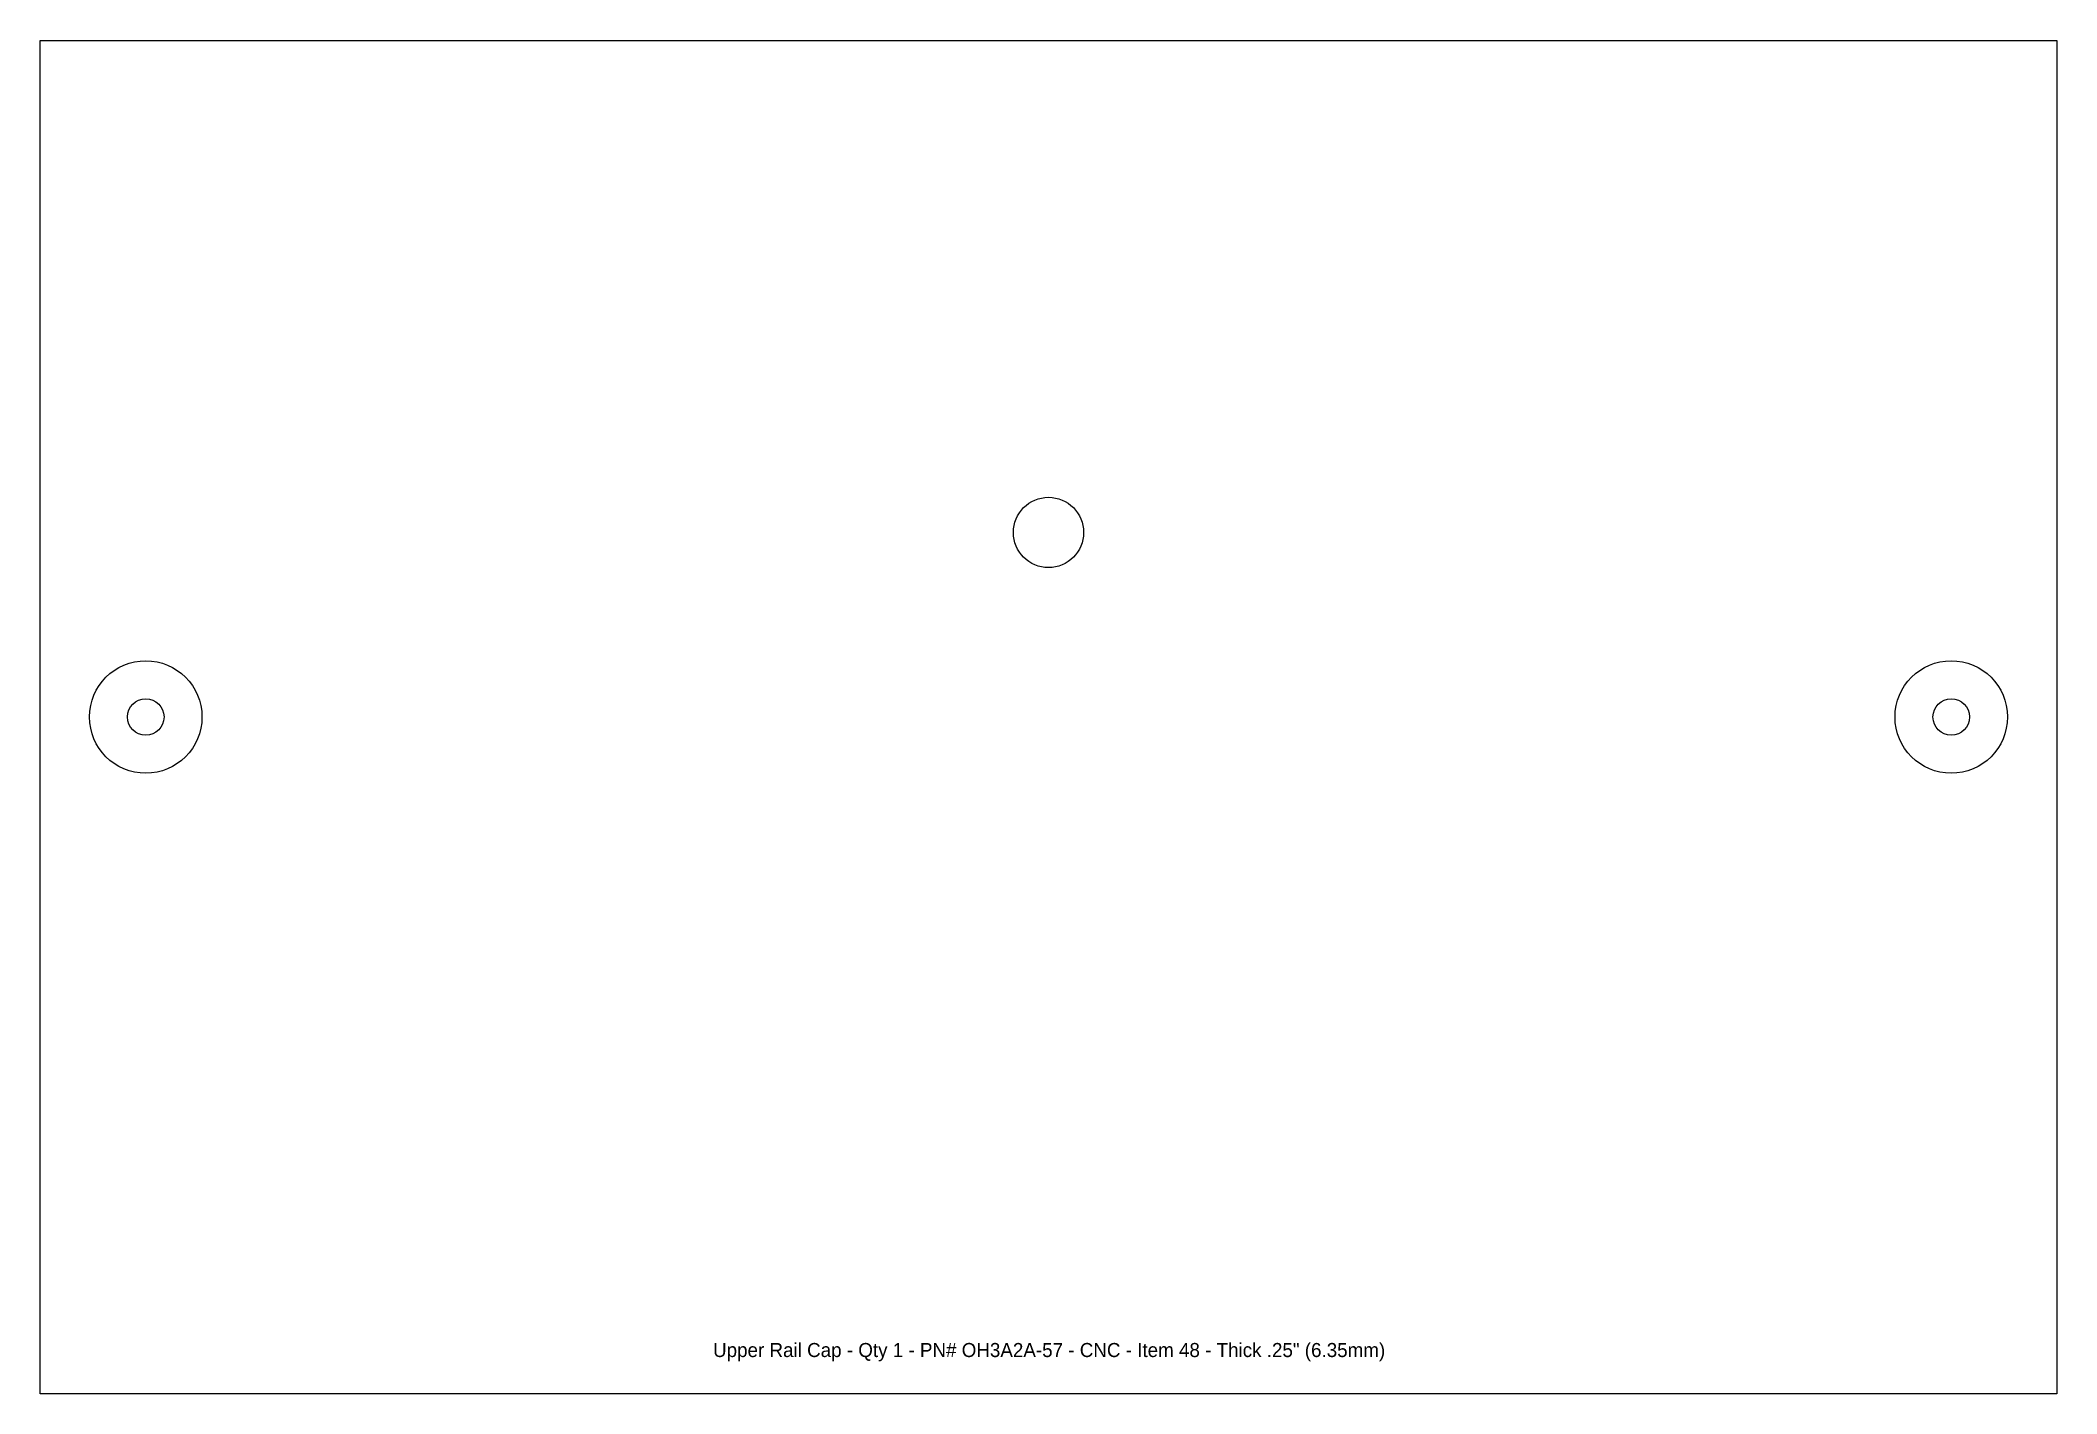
# Model space of a CAD drawing. Extents: x 0.95 to 8.12, y 0.89 to 5.7.
import ezdxf

# ---------------------------------------------------------------- set-up
doc = ezdxf.new("R2010")
doc.units = 0
doc.header["$MEASUREMENT"] = 0
doc.layers.get('0').update_dxf_attribs({"linetype": 'CONTINUOUS'})
doc.layers.add('Info', color=4, linetype='CONTINUOUS')
doc.styles.add('Annotative', font='txt')

msp = doc.modelspace()

# ---------------------------------------------------------------- linework, layer by layer
at = {"color": 7, "linetype": 'Continuous'}
msp.add_lwpolyline([(8.1225, 0.8876), (0.9512, 0.8876), (0.9512, 5.7001), (8.1225, 5.7001)], close=True, dxfattribs=at)
for centre, radius in [((4.5369, 3.9501), 0.125), ((1.3262, 3.2939), 0.2), ((7.7475, 3.2939), 0.2)]:
    msp.add_circle(centre, radius, dxfattribs=at)
for centre in [(1.3262, 3.2939), (7.7475, 3.2939)]:
    msp.add_circle(centre, 0.065)

# ---------------------------------------------------------------- texts
at = {"layer": 'Info', "insert": (4.5391, 1.0678), "char_height": 0.05, "attachment_point": 2, "style": 'Annotative'}
msp.add_mtext_dynamic_manual_height_columns('Upper Rail Cap - Qty 1 - PN# OH3A2A-57 - CNC - Item 48 - Thick .25" (6.35mm)', width=3.632686, gutter_width=0.625, heights=[0.083], dxfattribs=at)

doc.saveas('drawing.dxf')
